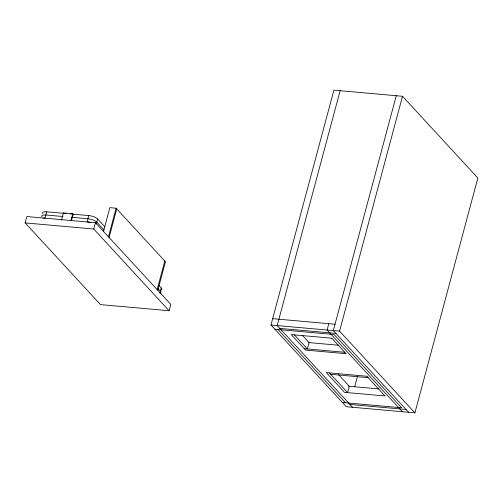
<?xml version="1.0" encoding="UTF-8"?>
<svg xmlns="http://www.w3.org/2000/svg" width="503" height="503" viewBox="0 0 503 503"><rect width="100%" height="100%" fill="white"/><g stroke="black" fill="none" stroke-linecap="round" stroke-linejoin="round"><path stroke-width="0.75" d="M25.15 222.898L26.854 216.554L95.457 222.684L170.8 304.39L169.096 310.741L100.493 304.604L25.15 222.898L93.759 229.035L169.096 310.741M66.176 213.549L46.685 211.807L44.981 218.157A6.967 2.314 15 0 0 43.365 218.113M61.485 220.245L63.447 212.92L72.803 213.756L73.193 214.177L71.426 220.767M71.036 220.345L72.803 213.756M104.894 226.834L97.62 218.943A6.967 2.314 15 0 0 88.786 215.573L87.082 221.917A6.967 2.314 15 0 1 90.238 222.489M93.759 229.035L95.457 222.684M96.255 224.024L97.62 218.943M103.417 231.707L109.868 207.651L116.105 208.204L165.462 261.736L157.81 290.306M108.447 236.775L116.105 208.204M109.094 237.479L116.753 208.915M157.162 289.602L164.814 261.032M159.91 293.048L161.268 287.974L158.772 285.264M270.966 325.013L333.904 90.15L402.507 96.28L477.85 177.987L414.918 412.85L346.309 406.72L270.966 325.013L339.575 331.144L414.918 412.85M340.141 90.703L277.203 325.573L352.546 407.279M328.805 323.687L327.101 330.031L402.444 411.737M396.27 95.721L333.338 330.59L408.681 412.297M339.575 331.144L402.507 96.28M354.69 386.763L357.532 376.169M70.074 213.901L88.786 215.573M62.982 216.516L45.83 214.982A6.967 2.314 15 0 0 41.988 216.988M71.558 217.283L87.931 218.742A6.967 2.314 15 0 1 96.765 222.119L104.039 230.009M272.67 318.669L335.042 324.24M279.806 328.39L335.935 333.407M274.864 329.239L334.118 334.539L401.664 407.788L342.411 402.494M308.264 342.53L338.67 345.247M304.227 348.667L344.769 352.295M330.729 374.307L368.152 377.652M348.535 386.203L378.941 388.92M349.95 404.462L406.084 409.48M302.29 335.275L309.043 342.6L307.346 348.95L294.356 334.86M338.406 374.439L349.315 386.273L347.617 392.617L329.427 372.899M277.983 329.522L345.53 402.771M157.923 288.439L160.419 291.149A6.967 2.314 15 0 1 160.13 293.13M63.447 212.92L63.837 213.341M42.673 213.561A6.967 2.314 15 0 1 46.685 211.807M161.268 287.974A6.967 2.314 15 0 1 160.62 290.08M331.779 338.205L291.237 334.583L305.528 350.075L346.064 353.703L331.779 338.205M366.85 376.244L326.309 372.616L344.498 392.34L385.034 395.962L366.85 376.244"/></g></svg>
